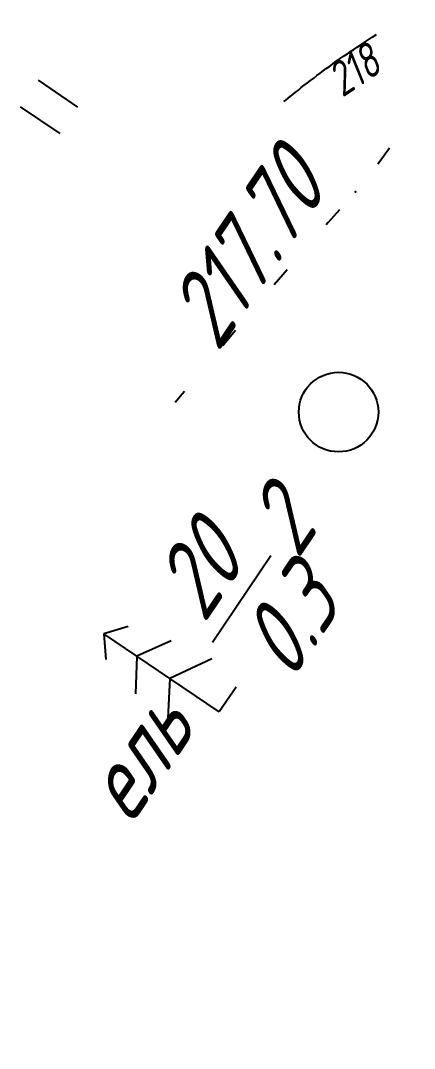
# Model space of a CAD drawing. Header units: millimetres. Extents: x -698 to 8131, y -704 to 4503.
# Drawn here: x 5233.9 to 5253.7, y 3568.9 to 3620.5 of the extents above; entities that cross this region are included whole.
import ezdxf

# ---------------------------------------------------------------- set-up
doc = ezdxf.new("R2010")
doc.units = ezdxf.units.MM
doc.linetypes.add('CONTI', pattern=[0])
doc.linetypes.add('STROT', pattern=[1.7, 0.5, -1.2])
for name, color, linetype in [('GOR_BDEFAULT', 212, 'CONTI'), ('NAD_MDEFAULT', 7, 'CONTI'), ('PI_OTDEFAULT', 172, 'CONTI'), ('PI_TTDEFAULT', 5, 'CONTI'), ('SIT_LDEFAULT', 7, 'CONTI'), ('USLZNDEFAULT', 7, 'CONTI'), ('ZAPSKDEFAULT', 7, 'CONTI'), ('разметка', 7, 'Continuous')]:
    doc.layers.add(name, color=color, linetype=linetype)
doc.styles.add('eskd', font='isocpeui.ttf', dxfattribs={"width": 1.2})
doc.styles.add('SHRFT', font='isocpeui.ttf', dxfattribs={"width": 3.5})

# ---------------------------------------------------------------- blocks, each defined once
blk = doc.blocks.new('BL_2004')
at = {"color": 0}
blk.add_circle((0, 0), 2, dxfattribs=at)
blk = doc.blocks.new('BL_2011')
at = {"color": 0}
for p, q in [((0, 0), (0, 2.4)), ((1.6, 0), (1.6, 2.4))]:
    blk.add_line(p, q, dxfattribs=at)
blk = doc.blocks.new('BL_105')
at = {"color": 0}
for p, q in [((0, 7), (-1, 6.2)), ((0, 5), (0, 7)), ((1, 6.2), (0, 7)), ((0, 5), (-1.6, 4)), ((0, 3), (0, 5)), ((1.6, 4), (0, 5)), ((0, 3), (-2, 1.8)), ((0, 0), (0, 3)), ((2, 1.8), (0, 3)), ((1.5, 0), (0, 0))]:
    blk.add_line(p, q, dxfattribs=at)

msp = doc.modelspace()

# ---------------------------------------------------------------- linework, layer by layer
at = {"layer": 'GOR_BDEFAULT', "color": 212, "elevation": 218, "flags": 128}
msp.add_lwpolyline([(5247.179, 3616.43), (5247.279, 3616.51), (5247.389, 3616.6), (5247.499, 3616.69), (5247.629, 3616.79), (5247.759, 3616.9), (5247.909, 3617.01), (5248.049, 3617.13), (5248.199, 3617.25), (5248.359, 3617.37), (5248.519, 3617.49), (5248.679, 3617.61), (5248.839, 3617.74), (5248.999, 3617.86), (5249.159, 3617.98), (5249.309, 3618.09), (5249.469, 3618.2), (5249.619, 3618.31), (5249.759, 3618.42), (5249.909, 3618.52), (5250.059, 3618.63), (5250.209, 3618.73), (5250.369, 3618.83), (5250.529, 3618.94), (5250.689, 3619.05), (5250.859, 3619.16), (5251.039, 3619.28), (5251.219, 3619.4), (5251.419, 3619.53), (5251.619, 3619.66), (5251.839, 3619.8)], dxfattribs=at)
at = {"layer": 'NAD_MDEFAULT', "color": 0}
msp.add_line((5243.588, 3589.269), (5246.524, 3593.621), dxfattribs=at)
at = {"layer": 'PI_OTDEFAULT', "color": 172}
msp.add_line((5247.339, 3607.98), (5246.689, 3607.22), dxfattribs=at)
at = {"layer": 'PI_TTDEFAULT', "color": 5}
msp.add_point((5250.779, 3611.9, 217.699), dxfattribs=at)
at = {"layer": 'SIT_LDEFAULT', "color": 7}
for p, q in [((5252.489, 3614.09), (5251.969, 3613.37)), ((5251.969, 3613.37), (5251.899, 3613.28)), ((5249.969, 3610.99), (5249.399, 3610.35)), ((5249.399, 3610.35), (5249.299, 3610.24)), ((5244.749, 3604.92), (5244.399, 3604.51)), ((5244.399, 3604.51), (5244.109, 3604.16)), ((5242.059, 3601.73), (5241.709, 3601.31)), ((5242.179, 3601.87), (5242.059, 3601.73))]:
    msp.add_line(p, q, dxfattribs=at)
at = {"layer": 'разметка', "linetype": 'STROT', "lineweight": 30, "ltscale": 7}
msp.add_lwpolyline([(5241.776, 3649.664), (5244.477, 3647.407, -0.019044), (5292.636, 3605.046, -0.037792), (5324.915, 3568.854, -0.624777), (5324.915, 3568.854, -0.007953)], format="xyb", dxfattribs=at)

# ---------------------------------------------------------------- block references
at = {"layer": 'USLZNDEFAULT', "color": 7, "rotation": 56}
msp.add_blockref('BL_105', (5243.932, 3585.767), dxfattribs=at)
at = {"layer": 'ZAPSKDEFAULT', "color": 7, "rotation": 56}
for name, p in [('BL_2011', (5235.929, 3614.83)), ('BL_2004', (5249.929, 3600.83))]:
    msp.add_blockref(name, p, dxfattribs=at)

# ---------------------------------------------------------------- texts
at = {"layer": 'GOR_BDEFAULT', "color": 212, "style": 'SHRFT', "width": 0.75}
msp.add_text('218', height=1.7223, rotation=33.4147, dxfattribs=at).set_placement((5250.114, 3616.611, 218))
at = {"layer": 'NAD_MDEFAULT', "color": 7, "style": 'eskd', "oblique": 10, "width": 0.8}
for s, p in [(' 2', (5246.868, 3591.89)), (' 20', (5242.166, 3588.667)), (' 0.3', (5246.518, 3585.731)), (' ель', (5238.47, 3578.494))]:
    msp.add_text(s, height=3.5, rotation=56, dxfattribs=at).set_placement(p)
at = {"layer": 'PI_OTDEFAULT', "color": 172, "style": 'eskd', "oblique": 10, "width": 0.8}
msp.add_text('217.70', height=3.5, rotation=56, dxfattribs=at).set_placement((5243.842, 3603.767))

doc.saveas('drawing.dxf')
